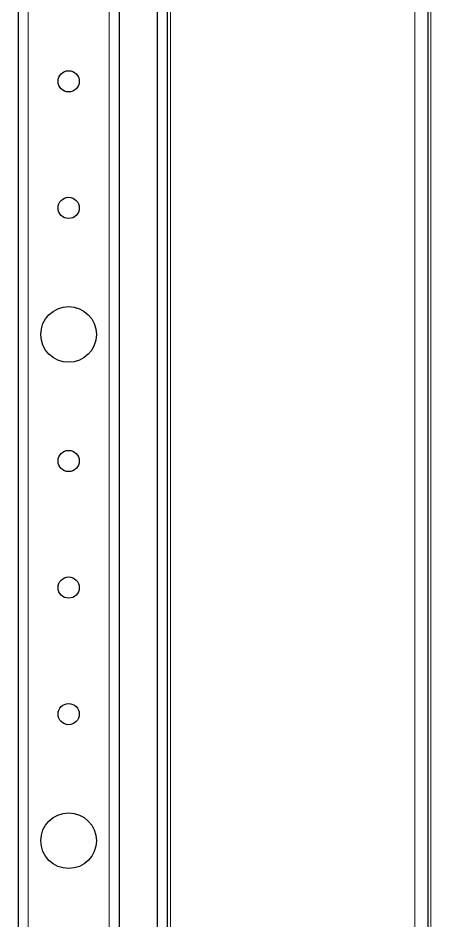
# Model space of a CAD drawing. Header units: millimetres. Extents: x -902 to 2905, y -1229 to 1219.
# Drawn here: x -234.2 to -152.6, y -539 to -360.6 of the extents above; entities that cross this region are included whole.
import ezdxf

# ---------------------------------------------------------------- set-up
doc = ezdxf.new("R2010")
doc.units = ezdxf.units.MM

msp = doc.modelspace()

# ---------------------------------------------------------------- linework, layer by layer
at = {"color": 7, "linetype": 'Continuous', "lineweight": 25}
for p, q in [((-206.66, 418.38), (-206.66, -664.62)), ((-204.66, 418.38), (-204.66, -664.62)), ((-153.16, 408.67), (-153.16, -654.9)), ((-234.16, 394.38), (-234.16, -640.62)), ((-214.16, 394.38), (-214.16, -640.62))]:
    msp.add_line(p, q, dxfattribs=at)
at = {"color": 8, "linetype": 'Continuous', "lineweight": 18}
for p, q in [((-204.06, -664.62), (-204.06, 418.38)), ((-152.56, -655.94), (-152.56, 409.71)), ((-155.76, 404.16), (-155.76, -650.4)), ((-232.16, 394.38), (-232.16, -640.62)), ((-216.16, 394.38), (-216.16, -640.62))]:
    msp.add_line(p, q, dxfattribs=at)
at = {"color": 7, "linetype": 'Continuous', "lineweight": 25}
for centre, radius in [((-224.16, -373.12), 2.1), ((-224.16, -398.12), 2.1), ((-224.16, -423.12), 5.5), ((-224.16, -448.12), 2.1), ((-224.16, -473.12), 2.1), ((-224.16, -498.12), 2.1), ((-224.16, -523.12), 5.5)]:
    msp.add_circle(centre, radius, dxfattribs=at)

doc.saveas('drawing.dxf')
